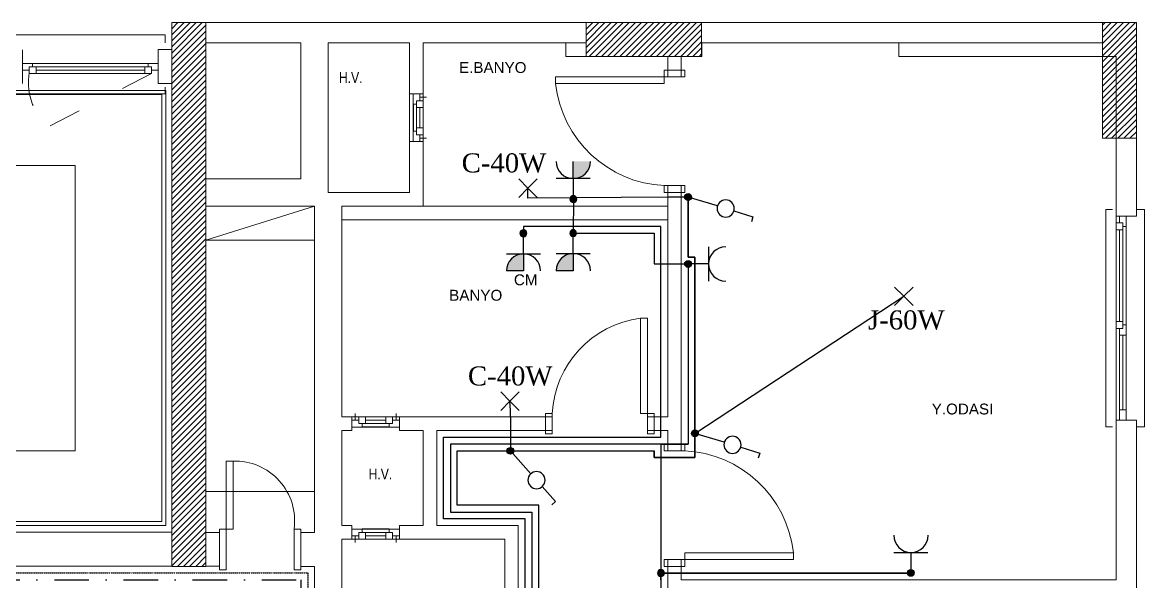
# Model space of a CAD drawing. Header units: millimetres. Extents: x 3395 to 31170, y 2853 to 7104.
# Drawn here: x 15707 to 16533, y 5600 to 6011 of the extents above; entities that cross this region are included whole.
import ezdxf

# ---------------------------------------------------------------- set-up
doc = ezdxf.new("R2010")
doc.units = ezdxf.units.MM
for name, pattern in [('ACAD_ISO03W100', [30, 12, -18]), ('DASHDOTX2', [50.8, 25.4, -12.7, 0, -12.7]), ('DIVIDE', [1.25, 0.5, -0.25, 0, -0.25, 0, -0.25])]:
    doc.linetypes.add(name, pattern=pattern)
for name, color, linetype in [('AydınlatmaT.', 1, 'Continuous'), ('DENIZLIK', 140, 'Continuous'), ('Elektrik T.', 4, 'Continuous'), ('S', 2, 'Continuous'), ('Telefon', 3, 'DIVIDE'), ('Televizyon', 255, 'DASHDOTX2'), ('YazılarY.', 7, 'Continuous')]:
    doc.layers.add(name, color=color, linetype=linetype)
for name, color, linetype, lineweight in [('Duvar', 7, 'Continuous', 20), ('elk035', 3, 'Continuous', 30), ('KAPEN', 30, 'Continuous', 13), ('SIVA', 42, 'Continuous', 9), ('TR', 252, 'Continuous', 5)]:
    doc.layers.add(name, color=color, linetype=linetype, lineweight=lineweight)
doc.styles.add('MEKAN', font='times.ttf')
doc.styles.get("Standard").update_dxf_attribs({"font": 'arial.ttf'})
doc.styles.add('style1', font='arial.ttf')

# ---------------------------------------------------------------- blocks, each defined once
blk = doc.blocks.new('30x30')
at = {"layer": 'DENIZLIK'}
blk.add_line((2.5, -12.5), (2.5, 7.5), dxfattribs=at)
at = {"layer": 'Duvar'}
for p, q in [((5, 15), (-5, 15)), ((5, -20), (-5, -20))]:
    blk.add_line(p, q, dxfattribs=at)
at = {"layer": 'KAPEN'}
for p, q in [((-5, -10), (-5, 5)), ((-2.5, 5), (-2.5, -10)), ((0, 5), (0, -10))]:
    blk.add_line(p, q, dxfattribs=at)
for points in [[(0, 7.5), (0, 5), (-5, 5), (-5, 10), (-2.5, 10)], [(2.5, 15), (2.5, 7.5), (0, 7.5), (0, 10), (-2.5, 10), (-2.5, 15)], [(0, -12.5), (0, -10), (-5, -10), (-5, -15), (-2.5, -15)], [(2.5, -20), (2.5, -12.5), (0, -12.5), (0, -15), (-2.5, -15), (-2.5, -20)]]:
    blk.add_lwpolyline(points, dxfattribs=at)
at = {"layer": 'SIVA', "ltscale": 2}
for p, q in [((-2.5, 12.5), (-7.5, 12.5)), ((-2.5, -17.5), (-7.5, -17.5))]:
    blk.add_line(p, q, dxfattribs=at)
blk = doc.blocks.new('RR9-1A')
at = {"layer": 'KAPEN'}
for points in [[(0, 0), (0, -2.5), (5, -2.5), (5, 12.5), (0, 12.5), (0, 10)], [(90, 0), (90, -2.5), (85, -2.5), (85, 12.5), (90, 12.5), (90, 10)]]:
    blk.add_lwpolyline(points, dxfattribs=at)
blk.add_lwpolyline([(5, -82.5), (10, -82.5), (10, -2.5), (5, -2.5)], close=True, dxfattribs=at)
blk.add_arc((0.74, 1.33), 84.34, 276.30069, 357.39453, dxfattribs=at)
blk = doc.blocks.new('LL8-1A')
at = {"layer": 'KAPEN'}
for points in [[(-80, 0), (-80, -2.5), (-75, -2.5), (-75, 12.5), (-80, 12.5), (-80, 10)], [(0, 0), (0, -2.5), (-5, -2.5), (-5, 12.5), (0, 12.5), (0, 10)]]:
    blk.add_lwpolyline(points, dxfattribs=at)
blk.add_lwpolyline([(-5, -72.5), (-10, -72.5), (-10, -2.5), (-5, -2.5)], close=True, dxfattribs=at)
blk.add_arc((-0.63, 1.38), 74.47, 182.98844, 262.76937, dxfattribs=at)
blk = doc.blocks.new('60LIK')
at = {"layer": 'KAPEN'}
for points in [[(-10, 2.5), (-10, 0), (-5, 0), (-5, 30), (-10, 30), (-10, 27.5)], [(50, 2.5), (50, 0), (45, 0), (45, 30), (50, 30), (50, 27.5)]]:
    blk.add_lwpolyline(points, dxfattribs=at)
blk.add_lwpolyline([(-5, -50), (0, -50), (0, 0), (-5, 0)], close=True, dxfattribs=at)
blk.add_arc((1.34, -5.96), 44.06, 268.25806, 7.76752, dxfattribs=at)
blk = doc.blocks.new('B')
at = {"layer": 'elk035'}
blk.add_hatch(color=256, dxfattribs=at).paths.add_polyline_path([(2.5, 0, 1), (-2.5, 0, 1)])
blk.add_circle((0, 0), 2.5, dxfattribs=at)
blk = doc.blocks.new('NORA')
for p, q in [((0, 0.2275), (-0.0318, 0.2275)), ((0, 0.105), (0, 0.2275))]:
    blk.add_line(p, q)
blk.add_circle((0, 0.0525), 0.0525)
blk = doc.blocks.new('A')
at = {"layer": 'S', "xscale": 100, "yscale": 100, "zscale": 100, "rotation": 180}
blk.add_blockref('NORA', (0, 0), dxfattribs=at)

msp = doc.modelspace()

# ---------------------------------------------------------------- hatches: boundary and pattern name
at = {"layer": 'Elektrik T.', "linetype": 'ByBlock'}
h = msp.add_hatch(color=256, dxfattribs=at)
h.dxf.hatch_style = 1
h.paths.add_polyline_path([(16112.04, 5909.21), (16112.04, 5896.61, 0.414214), (16124.64, 5909.21)])
h = msp.add_hatch(color=256, dxfattribs=at)
h.dxf.hatch_style = 1
h.paths.add_polyline_path([(16062.79, 5828.7), (16075.39, 5828.7), (16075.39, 5841.3, 0.414214)])
h = msp.add_hatch(color=256, dxfattribs=at)
h.dxf.hatch_style = 1
h.paths.add_polyline_path([(16112.04, 5828.83), (16112.04, 5841.43, 0.414214), (16099.44, 5828.83)])

# ---------------------------------------------------------------- linework, layer by layer
at = {"layer": 'AydınlatmaT.', "color": 1}
for p, q in [((16078.65, 5889.61), (16071.86, 5896.4)), ((16078.65, 5889.61), (16071.86, 5882.82)), ((16078.65, 5889.61), (16085.44, 5896.4)), ((16078.65, 5889.61), (16085.44, 5882.82)), ((16355.35, 5810.01), (16348.56, 5816.79)), ((16355.35, 5810.01), (16362.14, 5816.79)), ((16355.35, 5810.01), (16348.56, 5803.22)), ((16355.35, 5810.01), (16362.14, 5803.22)), ((16065.45, 5732.9), (16058.66, 5739.69)), ((16065.45, 5732.9), (16058.66, 5726.11)), ((16065.45, 5732.9), (16072.23, 5739.69)), ((16065.45, 5732.9), (16072.23, 5726.11))]:
    msp.add_line(p, q, dxfattribs=at)
at = {"layer": 'AydınlatmaT.'}
for p, q in [((16078.53, 5882.32), (16078.65, 5889.61)), ((16181.57, 5883.04), (16078.53, 5882.32)), ((16196.57, 5883.04), (16181.57, 5883.04)), ((16218.21, 5876.46), (16196.57, 5883.04)), ((16201.57, 5709.23), (16355.35, 5810.01)), ((16065.72, 5726.36), (16065.45, 5732.9)), ((16065.72, 5721.36), (16065.72, 5726.36)), ((16223.21, 5702.64), (16201.57, 5709.23)), ((16080.81, 5679.51), (16065.72, 5696.36))]:
    msp.add_line(p, q, dxfattribs=at)
for points in [[(16086.57, 5356.56), (16086.57, 5651.36), (16086.57, 5656.36), (16026.57, 5656.36), (16026.57, 5656.36), (16026.57, 5696.36), (16026.57, 5696.36), (16171.57, 5696.36), (16171.57, 5696.36), (16171.57, 5691.36), (16191.57, 5691.36), (16201.57, 5691.36), (16201.57, 5709.55), (16201.57, 5691.36), (16171.57, 5691.36), (16171.57, 5696.36), (16171.57, 5691.36), (16201.57, 5691.36), (16201.57, 5833.8), (16201.57, 5838.8), (16196.57, 5838.8), (16196.57, 5883.04), (16196.57, 5838.8), (16201.57, 5838.8), (16201.57, 5691.36), (16171.57, 5691.36), (16171.57, 5696.36)], [(16065.72, 5721.36), (16065.72, 5696.36)]]:
    msp.add_lwpolyline(points, dxfattribs=at)
at = {"layer": 'Duvar'}
for p, q in [((15816.55, 6011.36), (15841.55, 6011.36)), ((15816.55, 6011.36), (15816.55, 5611.36)), ((15841.55, 6011.36), (15841.55, 5611.36)), ((15841.57, 6011.46), (16121.57, 6011.46)), ((16121.55, 6011.36), (16206.55, 6011.36)), ((16121.55, 6011.36), (16121.55, 5986.36)), ((16206.55, 6011.36), (16206.55, 5986.36)), ((16206.57, 6011.46), (16501.57, 6011.46)), ((16501.55, 6011.36), (16526.55, 6011.36)), ((16501.55, 6011.36), (16501.55, 5926.36)), ((16526.55, 6011.36), (16526.55, 5926.36)), ((15706.57, 5966.46), (15706.57, 5991.36)), ((15806.57, 5966.46), (15806.57, 5991.46)), ((15806.57, 5991.46), (15816.57, 5991.46)), ((15841.57, 5996.46), (15911.57, 5996.46)), ((15911.57, 5996.46), (15911.57, 5896.36)), ((15931.57, 5886.38), (15931.57, 5996.46)), ((15931.57, 5996.46), (15991.57, 5996.46)), ((15931.57, 5996.46), (15991.57, 5996.46)), ((15991.57, 5958.92), (15991.57, 5996.46)), ((16001.57, 5996.46), (16121.57, 5996.46)), ((16001.57, 5958.92), (16001.57, 5996.46)), ((16206.57, 5996.46), (16501.57, 5996.46)), ((15706.57, 5983.86), (15706.57, 5973.86)), ((15706.57, 5973.86), (15706.57, 5983.86)), ((15706.57, 5973.86), (15706.57, 5983.86)), ((15706.57, 5973.86), (15706.57, 5983.86)), ((15706.57, 5981.36), (15706.57, 5976.36)), ((15799.07, 5981.36), (15714.07, 5981.36)), ((15806.57, 5983.86), (15806.57, 5973.86)), ((15806.57, 5973.86), (15806.57, 5983.86)), ((15806.57, 5973.86), (15806.57, 5983.86)), ((15806.57, 5973.86), (15806.57, 5983.86)), ((16121.55, 5986.36), (16206.55, 5986.36)), ((16181.57, 5986.46), (16181.57, 5976.46)), ((16191.57, 5976.46), (16191.57, 5986.46)), ((15716.57, 5978.86), (15796.57, 5978.86)), ((15716.57, 5976.36), (15796.57, 5976.36)), ((15796.57, 5973.86), (15716.57, 5973.86)), ((16181.57, 5976.46), (16191.57, 5976.46)), ((15806.57, 5966.46), (15816.57, 5966.46)), ((15911.57, 5966.36), (15911.57, 5896.36)), ((15812.07, 5961.46), (15466.57, 5961.46)), ((15809.07, 5958.46), (15466.57, 5958.46)), ((15809.07, 5958.46), (15809.07, 5644.46)), ((15812.07, 5961.46), (15812.07, 5641.46)), ((15991.57, 5886.38), (15991.57, 5923.92)), ((16001.57, 5876.38), (16001.57, 5923.92)), ((16501.55, 5926.36), (16526.55, 5926.36)), ((16511.57, 5926.46), (16511.57, 5868.96)), ((16526.57, 5868.96), (16526.57, 5926.46)), ((15472.57, 5906.36), (15745.31, 5906.36)), ((15745.31, 5906.36), (15745.31, 5696.36)), ((15841.57, 5896.36), (15911.57, 5896.36)), ((15931.57, 5886.38), (15991.57, 5886.38)), ((16181.57, 5886.46), (16181.57, 5876.48)), ((16181.57, 5886.46), (16191.57, 5886.46)), ((16191.57, 5701.46), (16191.57, 5886.46)), ((15841.55, 5851.36), (15921.57, 5876.36)), ((15841.57, 5876.36), (15921.57, 5876.36)), ((15921.57, 5876.36), (15921.57, 5636.36)), ((16001.57, 5876.38), (16181.57, 5876.38)), ((15941.57, 5721.36), (15941.57, 5866.38)), ((15941.57, 5866.38), (16181.57, 5866.38)), ((16181.57, 5866.38), (16181.57, 5721.36)), ((16511.57, 5868.96), (16526.57, 5868.96)), ((16521.57, 5868.96), (16511.57, 5868.96)), ((16511.57, 5868.96), (16521.57, 5868.96)), ((16511.57, 5868.96), (16521.57, 5868.96)), ((16511.57, 5868.96), (16521.57, 5868.96)), ((16511.57, 5868.96), (16526.57, 5868.96)), ((16511.57, 5868.96), (16526.57, 5868.96)), ((16514.07, 5868.96), (16519.07, 5868.96)), ((16511.57, 5858.96), (16511.57, 5791.46)), ((16514.07, 5791.46), (16514.07, 5858.96)), ((16516.57, 5791.46), (16516.57, 5858.96)), ((16519.07, 5861.46), (16519.07, 5788.96)), ((15841.55, 5851.36), (15921.57, 5851.36)), ((16514.07, 5781.46), (16514.07, 5726.46)), ((16519.07, 5781.46), (16514.07, 5781.46)), ((16516.57, 5726.46), (16516.57, 5781.46)), ((16519.07, 5726.46), (16519.07, 5781.46)), ((15949.07, 5721.36), (15941.57, 5721.36)), ((16091.57, 5721.36), (15984.07, 5721.36)), ((16091.57, 5721.36), (16091.57, 5711.36)), ((16171.57, 5711.36), (16171.57, 5721.36)), ((16181.57, 5721.36), (16171.57, 5721.36)), ((16511.57, 5718.96), (16511.57, 5601.46)), ((16526.57, 5718.96), (16511.57, 5718.96)), ((16521.57, 5718.96), (16511.57, 5718.96)), ((16511.57, 5718.96), (16521.57, 5718.96)), ((16511.57, 5718.96), (16521.57, 5718.96)), ((16511.57, 5718.96), (16521.57, 5718.96)), ((16511.57, 5718.96), (16526.57, 5718.96)), ((16511.57, 5718.96), (16526.57, 5718.96)), ((16526.57, 5533.96), (16526.57, 5718.96)), ((15941.57, 5711.36), (15949.07, 5711.36)), ((15941.57, 5641.36), (15941.57, 5711.36)), ((15984.07, 5711.36), (16001.57, 5711.36)), ((16001.57, 5711.36), (16001.57, 5641.36)), ((16011.57, 5711.36), (16091.57, 5711.36)), ((16011.57, 5641.36), (16011.57, 5711.36)), ((16171.57, 5711.36), (16181.57, 5711.36)), ((16181.57, 5711.36), (16181.57, 5701.36)), ((16191.57, 5701.36), (16181.57, 5701.36)), ((15745.31, 5696.36), (15472.57, 5696.36)), ((15466.57, 5644.46), (15809.07, 5644.46)), ((15311.07, 5636.46), (15816.57, 5636.46)), ((15466.57, 5641.46), (15812.07, 5641.46)), ((15851.57, 5636.36), (15841.57, 5636.36)), ((15851.57, 5636.36), (15851.57, 5611.46)), ((15911.57, 5611.36), (15911.57, 5636.36)), ((15921.57, 5636.36), (15911.57, 5636.36)), ((15949.07, 5641.36), (15941.57, 5641.36)), ((16001.57, 5641.36), (15984.07, 5641.36)), ((16071.57, 5641.36), (16011.57, 5641.36)), ((16071.57, 5486.36), (16071.57, 5641.36)), ((15941.57, 5631.36), (15949.07, 5631.36)), ((15941.57, 5511.36), (15941.57, 5631.36)), ((15984.07, 5631.36), (16061.57, 5631.36)), ((16061.57, 5631.36), (16061.57, 5511.36)), ((15311.07, 5611.46), (15816.57, 5611.46)), ((15816.55, 5611.36), (15841.55, 5611.36)), ((15841.57, 5611.46), (15851.57, 5611.46)), ((15911.57, 5611.36), (15921.57, 5611.36)), ((15921.57, 5611.36), (15921.57, 5391.36)), ((16181.57, 5611.36), (16191.57, 5611.36)), ((16181.57, 5611.36), (16181.57, 5581.36)), ((16191.57, 5601.46), (16191.57, 5611.36)), ((16191.57, 5601.46), (16511.57, 5601.46)), ((16281.57, 5601.36), (16281.57, 5601.36))]:
    msp.add_line(p, q, dxfattribs=at)
for points in [[(15701.57, 5996.36), (15701.57, 6002.36), (15811.57, 6002.36), (15811.57, 5996.36)], [(16181.57, 5891.46), (16181.57, 5876.48), (16086.57, 5876.38), (16001.57, 5876.38), (16001.57, 5876.38), (16001.57, 5996.46), (16106.57, 5996.46)], [(16106.57, 5996.46), (16106.57, 5986.46), (16181.57, 5986.46), (16181.57, 5971.46)], [(16191.57, 5971.46), (16191.57, 5986.46), (16206.57, 5986.46), (16206.57, 5996.46), (16351.57, 5996.46), (16351.57, 5986.46), (16511.57, 5986.46), (16511.57, 5601.46)], [(15706.57, 5981.36), (15714.07, 5981.36), (15714.07, 5978.86), (15711.57, 5978.86), (15711.57, 5976.36), (15706.57, 5976.36)], [(15806.57, 5981.36), (15799.07, 5981.36), (15799.07, 5978.86), (15801.57, 5978.86), (15801.57, 5976.36), (15806.57, 5976.36)], [(15714.07, 5978.86), (15716.57, 5978.86), (15716.57, 5973.86), (15711.57, 5973.86), (15711.57, 5976.36)], [(15799.07, 5978.86), (15796.57, 5978.86), (15796.57, 5973.86), (15801.57, 5973.86), (15801.57, 5976.36)], [(15701.57, 5963.86), (15701.57, 5958.86), (15811.57, 5958.86), (15811.57, 5963.86)], [(16191.57, 5696.36), (16191.57, 5891.46)], [(16096.57, 5721.36), (15941.57, 5721.36), (15941.57, 5876.38), (16181.57, 5876.38), (16181.57, 5721.36), (16166.57, 5721.36)], [(16509.07, 5713.96), (16504.07, 5713.96), (16504.07, 5873.96), (16509.07, 5873.96)], [(16526.57, 5713.96), (16532.57, 5713.96), (16532.57, 5873.96), (16526.57, 5873.96)], [(16519.07, 5868.96), (16519.07, 5861.46), (16516.57, 5861.46), (16516.57, 5863.96), (16514.07, 5863.96), (16514.07, 5868.96)], [(16516.57, 5861.46), (16516.57, 5858.96), (16511.57, 5858.96), (16511.57, 5863.96), (16514.07, 5863.96)], [(16516.57, 5788.96), (16516.57, 5791.46), (16511.57, 5791.46), (16511.57, 5786.46), (16514.07, 5786.46)], [(16519.07, 5781.46), (16519.07, 5788.96), (16516.57, 5788.96), (16516.57, 5786.46), (16514.07, 5786.46), (16514.07, 5781.46)], [(16519.07, 5718.96), (16519.07, 5726.46), (16514.07, 5726.46), (16514.07, 5718.96)], [(16096.57, 5711.36), (16011.57, 5711.36), (16011.57, 5641.36), (16071.57, 5641.36), (16071.57, 5476.36)], [(16181.57, 5696.36), (16181.57, 5711.36), (16166.57, 5711.36)], [(16061.57, 5381.36), (15941.57, 5381.36), (15941.57, 5501.36), (15972.01, 5501.36), (15972.01, 5511.36), (15941.57, 5511.36), (15941.57, 5631.36), (16061.57, 5631.36), (16061.57, 5511.36), (16052.01, 5511.36), (16052.01, 5501.36), (16061.57, 5501.36), (16061.57, 5466.36)], [(16181.57, 5576.36), (16181.57, 5616.36)], [(16511.57, 5601.46), (16236.57, 5601.46), (16236.57, 5601.46), (16191.57, 5601.46), (16191.57, 5616.36)]]:
    msp.add_lwpolyline(points, dxfattribs=at)
for points in [[(15841.57, 5996.46), (15911.57, 5996.46), (15911.57, 5896.36), (15841.57, 5896.36)], [(15931.57, 5996.46), (15991.57, 5996.46), (15991.57, 5886.38), (15931.57, 5886.38)], [(15841.57, 5876.36), (15921.57, 5876.36), (15921.57, 5666.36), (15841.57, 5666.36)]]:
    msp.add_lwpolyline(points, close=True, dxfattribs=at)
at = {"layer": 'Elektrik T.', "linetype": 'ByBlock'}
for p, q in [((16112.04, 5896.61), (16112.04, 5909.21)), ((16112.04, 5841.43), (16112.04, 5828.83)), ((16112.04, 5828.83), (16099.44, 5828.83))]:
    msp.add_line(p, q, dxfattribs=at)
at = {"layer": 'Elektrik T.', "color": 4}
for p, q in [((16124.59, 5896.61), (16099.49, 5896.61)), ((16112.04, 5896.61), (16112.04, 5881.41)), ((16075.39, 5841.3), (16075.39, 5856.51)), ((16112.04, 5841.43), (16112.04, 5856.64)), ((16062.84, 5841.3), (16087.95, 5841.3)), ((16099.49, 5841.43), (16124.59, 5841.43)), ((16211.65, 5846.36), (16211.65, 5821.25)), ((16211.65, 5833.8), (16196.44, 5833.8)), ((16348.04, 5621.67), (16373.14, 5621.67)), ((16360.59, 5621.67), (16360.59, 5606.46))]:
    msp.add_line(p, q, dxfattribs=at)
at = {"layer": 'Elektrik T.'}
for points in [[(16112.11, 5881.54), (16111.96, 5856.51), (16171.57, 5856.51), (16171.57, 5856.51), (16171.57, 5833.8), (16196.57, 5833.88), (16196.57, 5706.36), (16196.57, 5701.36), (16181.57, 5701.36), (16176.57, 5701.36), (16196.57, 5701.36), (16196.57, 5701.36), (16176.57, 5701.36), (16176.57, 5601.46), (16176.57, 5606.46), (16360.59, 5606.46), (16176.57, 5606.46), (16176.57, 5444.27), (16196.57, 5444.35)], [(15844.34, 5316.36), (15901.57, 5316.36), (15906.57, 5316.36), (15906.63, 5366.36), (15906.63, 5366.36), (16071.57, 5366.36), (16076.57, 5366.36), (16076.57, 5641.36), (16076.57, 5646.36), (16016.57, 5646.36), (16016.57, 5646.36), (16016.57, 5706.36), (16016.57, 5706.36), (16176.57, 5706.36), (16176.57, 5706.36), (16176.57, 5861.38), (16176.57, 5861.38), (16075.39, 5861.38), (16075.39, 5856.51)], [(16176.57, 5701.36), (16021.57, 5701.36), (16021.57, 5701.36), (16021.57, 5651.36), (16021.57, 5651.36), (16076.57, 5651.36), (16081.57, 5651.36), (16081.57, 5366.36), (16081.57, 5361.36), (15911.62, 5361.57), (15911.62, 5361.57), (15911.62, 5316.36), (15911.62, 5311.36), (15839.34, 5311.36), (15839.34, 5316.36)]]:
    msp.add_lwpolyline(points, dxfattribs=at)
at = {"layer": 'Elektrik T.', "linetype": 'ByBlock'}
msp.add_lwpolyline([(16075.39, 5841.3), (16075.39, 5828.7), (16062.79, 5828.7)], dxfattribs=at)
at = {"layer": 'Elektrik T.', "color": 4}
for centre, start, end in [((16112.04, 5909.21), 180, 270), ((16112.04, 5909.21), 270, 0), ((16075.39, 5828.7), 90, 180), ((16075.39, 5828.7), 0, 90), ((16112.04, 5828.83), 90, 180), ((16112.04, 5828.83), 0, 90), ((16224.25, 5833.8), 90, 180), ((16224.25, 5833.8), 180, 270), ((16360.59, 5634.27), 180, 270), ((16360.59, 5634.27), 270, 0)]:
    msp.add_arc(centre, 12.6, start, end, dxfattribs=at)
at = {"layer": 'Telefon'}
msp.add_lwpolyline([(14811.57, 5951.54), (14811.57, 5941.54), (14971.57, 5941.54), (14971.57, 5941.54), (14971.57, 5611.54), (14971.57, 5606.54), (15916.57, 5606.54), (15916.57, 5606.54), (15916.57, 5396.44), (15916.57, 5396.44), (15881.57, 5396.44), (15876.57, 5396.44), (15876.57, 5351.44)], dxfattribs=at)
at = {"layer": 'Televizyon'}
msp.add_lwpolyline([(14816.57, 5936.54), (14966.57, 5936.54), (14966.57, 5611.54), (14966.57, 5601.54), (15911.57, 5601.54), (15911.57, 5401.44), (15881.57, 5401.44), (15871.57, 5401.44), (15871.57, 5356.44)], dxfattribs=at)
at = {"layer": 'TR', "ltscale": 2}
for p, q in [((15816.55, 6006.88), (15821.03, 6011.36)), ((15816.55, 6002.39), (15825.52, 6011.36)), ((15816.55, 5997.9), (15830.01, 6011.36)), ((15816.55, 5993.41), (15834.5, 6011.36)), ((15816.55, 5988.92), (15838.99, 6011.36)), ((15816.55, 5984.43), (15841.55, 6009.43)), ((16121.55, 6011.04), (16121.87, 6011.36)), ((16121.55, 6006.55), (16126.36, 6011.36)), ((16121.55, 6002.06), (16130.85, 6011.36)), ((16121.55, 5997.57), (16135.34, 6011.36)), ((16121.55, 5993.08), (16139.83, 6011.36)), ((16121.55, 5988.59), (16144.32, 6011.36)), ((16123.81, 5986.36), (16148.81, 6011.36)), ((16128.3, 5986.36), (16153.3, 6011.36)), ((16132.79, 5986.36), (16157.79, 6011.36)), ((16137.28, 5986.36), (16162.28, 6011.36)), ((16141.77, 5986.36), (16166.77, 6011.36)), ((16146.26, 5986.36), (16171.26, 6011.36)), ((16150.75, 5986.36), (16175.75, 6011.36)), ((16155.24, 5986.36), (16180.24, 6011.36)), ((16159.73, 5986.36), (16184.73, 6011.36)), ((16164.22, 5986.36), (16189.22, 6011.36)), ((16168.71, 5986.36), (16193.71, 6011.36)), ((16173.2, 5986.36), (16198.2, 6011.36)), ((16177.69, 5986.36), (16202.69, 6011.36)), ((16182.18, 5986.36), (16206.55, 6010.73)), ((16186.67, 5986.36), (16206.55, 6006.24)), ((16501.55, 6009.38), (16503.53, 6011.36)), ((16501.55, 6004.89), (16508.02, 6011.36)), ((16501.55, 6000.4), (16512.51, 6011.36)), ((16501.55, 5995.91), (16517, 6011.36)), ((16501.55, 5991.42), (16521.49, 6011.36)), ((16501.55, 5986.93), (16525.98, 6011.36)), ((16501.55, 5982.44), (16526.55, 6007.44)), ((15816.55, 5979.94), (15841.55, 6004.94)), ((15816.55, 5975.45), (15841.55, 6000.45)), ((16191.16, 5986.36), (16206.55, 6001.75)), ((16195.65, 5986.36), (16206.55, 5997.26)), ((16501.55, 5977.95), (16526.55, 6002.95)), ((16501.55, 5973.46), (16526.55, 5998.46)), ((15816.55, 5970.96), (15841.55, 5995.96)), ((15816.55, 5966.47), (15841.55, 5991.47)), ((16200.14, 5986.36), (16206.55, 5992.77)), ((16501.55, 5968.97), (16526.55, 5993.97)), ((16501.55, 5964.48), (16526.55, 5989.48)), ((15816.55, 5961.98), (15841.55, 5986.98)), ((15816.55, 5957.49), (15841.55, 5982.49)), ((16204.63, 5986.36), (16206.55, 5988.28)), ((16501.55, 5959.99), (16526.55, 5984.99)), ((16501.55, 5955.5), (16526.55, 5980.5)), ((15816.55, 5953), (15841.55, 5978)), ((15816.55, 5948.51), (15841.55, 5973.51)), ((16501.55, 5951.01), (16526.55, 5976.01)), ((15816.55, 5944.02), (15841.55, 5969.02)), ((15816.55, 5939.53), (15841.55, 5964.53)), ((16501.55, 5946.52), (16526.55, 5971.52)), ((16501.55, 5942.03), (16526.55, 5967.03)), ((15816.55, 5935.04), (15841.55, 5960.04)), ((15816.55, 5930.55), (15841.55, 5955.55)), ((16501.55, 5937.54), (16526.55, 5962.54)), ((16501.55, 5933.05), (16526.55, 5958.05)), ((15816.55, 5926.06), (15841.55, 5951.06)), ((16501.55, 5928.56), (16526.55, 5953.56)), ((16503.84, 5926.36), (16526.55, 5949.07)), ((15816.55, 5921.57), (15841.55, 5946.57)), ((15816.55, 5917.08), (15841.55, 5942.08)), ((16508.33, 5926.36), (16526.55, 5944.58)), ((16512.82, 5926.36), (16526.55, 5940.09)), ((15816.55, 5912.59), (15841.55, 5937.59)), ((15816.55, 5908.1), (15841.55, 5933.1)), ((16517.31, 5926.36), (16526.55, 5935.6)), ((16521.8, 5926.36), (16526.55, 5931.11)), ((15816.55, 5903.61), (15841.55, 5928.61)), ((15816.55, 5899.12), (15841.55, 5924.12)), ((16526.29, 5926.36), (16526.55, 5926.62)), ((15816.55, 5894.63), (15841.55, 5919.63)), ((15816.55, 5890.14), (15841.55, 5915.14)), ((15816.55, 5885.65), (15841.55, 5910.65)), ((15816.55, 5881.16), (15841.55, 5906.16)), ((15816.55, 5876.67), (15841.55, 5901.67)), ((15816.55, 5872.18), (15841.55, 5897.18)), ((15816.55, 5867.69), (15841.55, 5892.69)), ((15816.55, 5863.2), (15841.55, 5888.2)), ((15816.55, 5858.71), (15841.55, 5883.71)), ((15816.55, 5854.22), (15841.55, 5879.22)), ((15816.55, 5849.73), (15841.55, 5874.73)), ((15816.55, 5845.24), (15841.55, 5870.24)), ((15816.55, 5840.75), (15841.55, 5865.75)), ((15816.55, 5836.26), (15841.55, 5861.26)), ((15816.55, 5831.77), (15841.55, 5856.77)), ((15816.55, 5827.28), (15841.55, 5852.28)), ((15816.55, 5822.79), (15841.55, 5847.79)), ((15816.55, 5818.3), (15841.55, 5843.3)), ((15816.55, 5813.81), (15841.55, 5838.81)), ((15816.55, 5809.32), (15841.55, 5834.32)), ((15816.55, 5804.83), (15841.55, 5829.83)), ((15816.55, 5800.34), (15841.55, 5825.34)), ((15816.55, 5795.84), (15841.55, 5820.84)), ((15816.55, 5791.35), (15841.55, 5816.35)), ((15816.55, 5786.86), (15841.55, 5811.86)), ((15816.55, 5782.37), (15841.55, 5807.37)), ((15816.55, 5777.88), (15841.55, 5802.88)), ((15816.55, 5773.39), (15841.55, 5798.39)), ((15816.55, 5768.9), (15841.55, 5793.9)), ((15816.55, 5764.41), (15841.55, 5789.41)), ((15816.55, 5759.92), (15841.55, 5784.92)), ((15816.55, 5755.43), (15841.55, 5780.43)), ((15816.55, 5750.94), (15841.55, 5775.94)), ((15816.55, 5746.45), (15841.55, 5771.45)), ((15816.55, 5741.96), (15841.55, 5766.96)), ((15816.55, 5737.47), (15841.55, 5762.47)), ((15816.55, 5732.98), (15841.55, 5757.98)), ((15816.55, 5728.49), (15841.55, 5753.49)), ((15816.55, 5724), (15841.55, 5749)), ((15816.55, 5719.51), (15841.55, 5744.51)), ((15816.55, 5715.02), (15841.55, 5740.02)), ((15816.55, 5710.53), (15841.55, 5735.53)), ((15816.55, 5706.04), (15841.55, 5731.04)), ((15816.55, 5701.55), (15841.55, 5726.55)), ((15816.55, 5697.06), (15841.55, 5722.06)), ((15816.55, 5692.57), (15841.55, 5717.57)), ((15816.55, 5688.08), (15841.55, 5713.08)), ((15816.55, 5683.59), (15841.55, 5708.59)), ((15816.55, 5679.1), (15841.55, 5704.1)), ((15816.55, 5674.61), (15841.55, 5699.61)), ((15816.55, 5670.12), (15841.55, 5695.12)), ((15816.55, 5665.63), (15841.55, 5690.63)), ((15816.55, 5661.14), (15841.55, 5686.14)), ((15816.55, 5656.65), (15841.55, 5681.65)), ((15816.55, 5652.16), (15841.55, 5677.16)), ((15816.55, 5647.67), (15841.55, 5672.67)), ((15816.55, 5643.18), (15841.55, 5668.18)), ((15816.55, 5638.69), (15841.55, 5663.69)), ((15816.55, 5634.2), (15841.55, 5659.2)), ((15816.55, 5629.71), (15841.55, 5654.71)), ((15816.55, 5625.22), (15841.55, 5650.22)), ((15816.55, 5620.73), (15841.55, 5645.73)), ((15816.55, 5616.24), (15841.55, 5641.24)), ((15816.55, 5611.75), (15841.55, 5636.75)), ((15820.65, 5611.36), (15841.55, 5632.26)), ((15825.14, 5611.36), (15841.55, 5627.77)), ((15829.63, 5611.36), (15841.55, 5623.28)), ((15834.12, 5611.36), (15841.55, 5618.79)), ((15838.61, 5611.36), (15841.55, 5614.3))]:
    msp.add_line(p, q, dxfattribs=at)
at = {"layer": 'TR', "linetype": 'ACAD_ISO03W100', "ltscale": 2}
msp.add_lwpolyline([(15801.57, 5973.86), (15725.53, 5934.66)], dxfattribs=at)
msp.add_arc((15754.63, 5967.11), 43.59, 171.09246, 228.11849, dxfattribs=at)

# ---------------------------------------------------------------- block references
at = {"layer": 'AydınlatmaT.', "linetype": 'Continuous', "xscale": -1.199999999997266, "yscale": 1.200000000001167, "zscale": 1.2}
for p, rotation in [((16218.21, 5876.46), 73.07657146405352), ((16223.21, 5702.64), 73.07657146405352), ((16080.81, 5679.51), 41.83870609798239)]:
    msp.add_blockref('A', p, dxfattribs=dict(at, rotation=rotation))
at = {"layer": 'Duvar'}
for name, p, rotation in [('RR9-1A', (16181.57, 5976.46), 269.9999999999998), ('30x30', (15996.57, 5938.92), 179.9999999999999), ('B', (16196.57, 5883.04), 289.6047395526663), ('B', (16196.57, 5833.88), 289.6047395526663), ('B', (16201.57, 5709.23), 289.6047395526663), ('B', (16065.72, 5696.36), 289.6047395526663), ('RR9-1A', (16191.57, 5611.36), 90), ('30x30', (15964.07, 5636.36), 90), ('B', (16360.52, 5606.59), 19.60473955266624)]:
    msp.add_blockref(name, p, dxfattribs=dict(at, rotation=rotation))
at = {"layer": 'Duvar', "xscale": -1}
for name, p, rotation in [('B', (16112.11, 5881.54), 340.3952604473337), ('B', (16075.32, 5856.38), 160.3952604473337), ('B', (16111.96, 5856.51), 160.3952604473337), ('LL8-1A', (16171.57, 5721.36), 180), ('30x30', (15964.07, 5716.36), 90), ('60LIK', (15861.57, 5638.86), 180), ('B', (16176.57, 5606.46), 160.3952604473337)]:
    msp.add_blockref(name, p, dxfattribs=dict(at, rotation=rotation))

# ---------------------------------------------------------------- texts
at = {"layer": 'Duvar', "style": 'style1', "width": 0.8}
for p in [(15939.52, 5966.96), (15961.39, 5675.28)]:
    msp.add_text('H.V.  ', height=8, dxfattribs=at).set_placement(p)
at = {"layer": 'YazılarY.', "style": 'MEKAN'}
for s, p in [('C-40W', (16029.89, 5901.17)), ('J-60W', (16328.98, 5785.67)), ('C-40W', (16034.5, 5744.46))]:
    msp.add_text(s, height=14, dxfattribs=at).set_placement(p)
at = {"layer": 'YazılarY.', "linetype": 'ByBlock', "char_height": 8}
for s, width, insert, attachment_point in [('E.BANYO', 66.1726, (16027.94, 5982.29), 1), ('CM', 10.6833, (16068.35, 5818.03), 7), ('BANYO', 66.1726, (16020.69, 5814.79), 1), ('Y.ODASI', 66.1726, (16375.91, 5731.11), 1)]:
    msp.add_mtext_dynamic_manual_height_columns(s, width=width, gutter_width=12.5, heights=[0], dxfattribs=dict(at, insert=insert, attachment_point=attachment_point))

doc.saveas('drawing.dxf')
